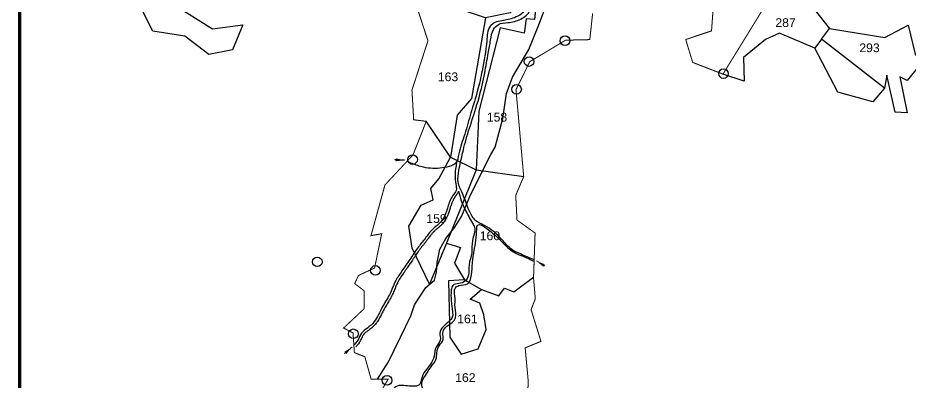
# Model space of a CAD drawing. Header units: feet. Extents: x 777153 to 781638, y 1563156 to 1569660.
# Drawn here: x 777153 to 779195, y 1565510 to 1566344 of the extents above; entities that cross this region are included whole.
import ezdxf
from ezdxf.enums import TextEntityAlignment as Align

# ---------------------------------------------------------------- set-up
doc = ezdxf.new("R2010")
doc.units = ezdxf.units.FT
doc.header["$MEASUREMENT"] = 0
doc.linetypes.add('ACAD_ISO02W100', pattern=[15, 12, -3])
doc.linetypes.add('HIDDEN2', pattern=[0.1875, 0.125, -0.0625])
for name, color, linetype in [('CSMark', 72, 'Continuous'), ('PLOT', 7, 'Continuous'), ('PLOT NO', 7, 'Continuous'), ('ROADS', 6, 'Continuous'), ('STREAM', 4, 'Continuous'), ('VILLAGE STONES', 240, 'Continuous')]:
    doc.layers.add(name, color=color, linetype=linetype)
doc.layers.add('VILLAGE BOUNDRY', color=5, linetype='HIDDEN2', lineweight=100)
doc.styles.get("Standard").update_dxf_attribs({"font": 'arial.ttf'})
doc.linetypes.add('DOTS', pattern='A,1e-06,-3,["●",Standard,S=3,R=0,X=-1.25,Y=-1.25],-3', length=6.000001)
doc.dimstyles.get("Standard").update_dxf_attribs({"dimtxt": 0.18, "dimasz": 20, "dimexe": 0.18, "dimexo": 0.0625, "dimgap": 0.09, "dimtad": 0, "dimtih": 1, "dimtoh": 1, "dimdec": 4, "dimzin": 0, "dimdsep": 46, "dimtxsty": 'Standard', "dimcen": 0.09, "dimadec": 0, "dimazin": 0, "dimtfac": 1, "dimtdec": 4, "dimtofl": 0, "dimtmove": 0, "dimatfit": 3, "dimfxl": 1, "dimtolj": 1, "dimtzin": 0, "dimarcsym": 0})

msp = doc.modelspace()

# ---------------------------------------------------------------- linework, layer by layer
at = {"layer": 'CSMark', "color": 5, "const_width": 8}
msp.add_lwpolyline([(777157.3, 1569656.1), (781415.1, 1569656.1), (781415.1, 1563159.8), (777157.3, 1563159.8)], close=True, dxfattribs=at)
at = {"layer": 'PLOT', "lineweight": -2}
for points in [[(778300.3, 1566907.6), (778360.2, 1566835.3), (778373, 1566768.9), (778353.6, 1566677.6), (778338.2, 1566604.1), (778316.1, 1566491.8), (778314, 1566393.7), (778279.7, 1566355.4), (778223.5, 1566343.8), (778174.8, 1566359.6), (778058.5, 1566392.1)], [(778376.2, 1566668.5), (778351, 1566595.7), (778338.2, 1566498.8), (778346, 1566443.2), (778335.4, 1566339.9), (778316, 1566341.9), (778311.6, 1566308.9), (778256.7, 1566320.7), (778208, 1566130.7), (778201.6, 1565995.9), (778134, 1565828.7), (778095.2, 1565734.9), (778055.6, 1565817.3), (778047.4, 1565867.1), (778075.7, 1565915), (778103.1, 1565927.8), (778098, 1565953.4), (778116.6, 1565975.2), (778142.7, 1566025.2), (778087.6, 1566107.2)], [(777506.5, 1566376.6), (777598.4, 1566318.7), (777667.8, 1566328.3), (777644.5, 1566270.5), (777589.9, 1566260.4), (777535.2, 1566302.2), (777462.2, 1566313.3), (777412.6, 1566411.5)], [(778871.9, 1566386.5), (778935.3, 1566414.2), (779009.8, 1566319.5), (779136.7, 1566298.7), (779189.8, 1566326.8), (779205.9, 1566260.8), (779224.2, 1566245.3), (779188.1, 1566200.3), (779170.9, 1566208.6), (779187.5, 1566126.6), (779160.1, 1566127.8), (779141.3, 1566212.8), (779135.7, 1566183.1), (779109.3, 1566151.8), (779028.8, 1566173.8), (778976.7, 1566274.5), (778895.7, 1566309), (778863.9, 1566294.5), (778813.6, 1566253.2), (778815.2, 1566199), (778766.4, 1566215.2)], [(778223.5, 1566343.8), (778191, 1566159.2), (778158, 1566121.1), (778142.7, 1566025.2)], [(778991.5, 1566295), (779009.8, 1566319.5)], [(779135.7, 1566183.1), (778991.5, 1566295), (778976.7, 1566274.5)], [(778142.7, 1566025.2), (778201.6, 1565995.9), (778310.5, 1565980.8)], [(778134, 1565828.7), (778166.2, 1565818.8), (778152.2, 1565782.4), (778175.3, 1565744.2), (778213.7, 1565722.6), (778253.6, 1565707.6), (778266.6, 1565725.6), (778288.2, 1565717), (778333.1, 1565750.6)], [(778175.3, 1565744.2), (778138.5, 1565742.2), (778141.3, 1565613), (778167.4, 1565574.4), (778206.1, 1565586.7), (778224.9, 1565630.9), (778219.3, 1565664.6), (778210.5, 1565690.8), (778188.4, 1565700.2), (778213.7, 1565722.6)]]:
    msp.add_lwpolyline(points, dxfattribs=at)
at = {"layer": 'ROADS', "linetype": 'DOTS', "ltscale": 5}
msp.add_lwpolyline([(777975.8, 1565517.3), (778001.4, 1565557), (778028.5, 1565613.1), (778052.6, 1565662.4), (778061, 1565687.6), (778086.7, 1565727.1), (778106.3, 1565743.9), (778111.2, 1565762.3), (778112.4, 1565784), (778118.8, 1565815), (778132.4, 1565839), (778152.6, 1565864.6), (778167.9, 1565889.6), (778187.4, 1565935.3), (778213.1, 1565987.8), (778235, 1566031.3), (778245.1, 1566048), (778262.6, 1566113.4), (778271.1, 1566170.5), (778285, 1566208.4), (778322.1, 1566271.5), (778344.8, 1566327.8), (778363.9, 1566378.2)], dxfattribs=at)
at = {"layer": 'STREAM', "color": 4, "lineweight": -2}
for points in [[(778334.5, 1565790.3), (778302.9, 1565803.6), (778283.2, 1565814.1), (778260.8, 1565836.5), (778240.8, 1565855.5), (778220.8, 1565868.8), (778205.7, 1565876.2), (778197, 1565883.9), (778183.7, 1565908), (778170.3, 1565942.3), (778160.8, 1565968), (778162.3, 1565995), (778166.1, 1566013.5), (778173.7, 1566047), (778188.5, 1566097.8), (778208.3, 1566161.6), (778221.3, 1566217.9), (778229.4, 1566263.1), (778234.8, 1566293.1), (778241.7, 1566317.4), (778252.8, 1566328.7), (778274.1, 1566333), (778303.8, 1566341.1), (778325, 1566360.6), (778329.7, 1566384), (778331.2, 1566448.6), (778332.1, 1566477.7), (778333.1, 1566508.6), (778334.9, 1566538.7), (778342.7, 1566583.8), (778359.3, 1566637.2), (778370.8, 1566670.1), (778375.9, 1566704.9), (778383.4, 1566742.5), (778385.6, 1566767), (778379.5, 1566821.2), (778377.6, 1566846.1), (778373.1, 1566864), (778361.1, 1566876.1), (778329.6, 1566891.5), (778311.3, 1566916.5), (778308.3, 1566941.7), (778306.1, 1566968.9), (778308.5, 1566990.5), (778319.9, 1567023.8), (778338.5, 1567059.2), (778353.3, 1567094.2), (778370.4, 1567109.3), (778398.5, 1567130.7), (778416.5, 1567144.2), (778426.5, 1567198.3), (778444.7, 1567231.7), (778468.7, 1567264.8), (778478.7, 1567284.5), (778483.1, 1567299.3)], [(778473.4, 1567295.1), (778468.8, 1567276.6), (778447.3, 1567251.8), (778427.7, 1567220.5), (778420.5, 1567204.7), (778417.1, 1567188.9), (778413.2, 1567164.1), (778408.9, 1567144.4), (778398.2, 1567136.4), (778381.8, 1567127.9), (778365.9, 1567117.7), (778346.6, 1567099), (778340.7, 1567079), (778326.4, 1567050.1), (778308.6, 1567011.2), (778300, 1566978.2), (778302.4, 1566933.6), (778308.5, 1566908.5), (778319.8, 1566892.6), (778333.3, 1566883.8), (778350.4, 1566874.4), (778366.5, 1566862.3), (778372.7, 1566841.9), (778374.9, 1566806.5), (778378.5, 1566776.7), (778378.5, 1566756.2), (778370.8, 1566721.7), (778361.6, 1566665.3), (778348, 1566623.2), (778339.1, 1566583.6), (778331.1, 1566542.9), (778326.4, 1566493.5), (778324.6, 1566456.6), (778320.6, 1566393.1), (778318.9, 1566367.2), (778305.2, 1566352.9), (778289.1, 1566344.2), (778260.5, 1566337.2), (778244.7, 1566333.4), (778234, 1566324.5), (778226, 1566291.6), (778215.3, 1566222.8), (778205.1, 1566178.1), (778189.8, 1566126.7), (778175.6, 1566077.5), (778162.1, 1566032.6), (778154.3, 1566010.8), (778145.1, 1566005.4), (778124, 1566000.5), (778102.8, 1565999.4), (778081.4, 1566002.1), (778055.2, 1566010.5), (778042.8, 1566015.6)], [(778157.1, 1566013), (778153.4, 1565982.9), (778155.3, 1565963.7), (778156.3, 1565956.6), (778156.6, 1565951.8), (778150.8, 1565940.8), (778137.8, 1565914.4), (778129.1, 1565889.7), (778117.5, 1565873.4), (778101.9, 1565859.9), (778084.9, 1565839.1), (778067.6, 1565816.9), (778050.1, 1565791.1), (778032, 1565764.7), (778018.1, 1565743.2), (778003.5, 1565710.4), (777986.9, 1565681.8), (777968.5, 1565648.9), (777953.1, 1565634.1), (777939.4, 1565622.5), (777930.9, 1565606.4), (777922, 1565594.7)], [(778161.5, 1565947.5), (778167.8, 1565925.3), (778177.2, 1565904.1), (778193.2, 1565874.4), (778198.1, 1565864.4), (778193.2, 1565834.1), (778191.5, 1565805.9), (778185.6, 1565778.6), (778184, 1565755.6), (778175.8, 1565741.1), (778162.4, 1565736.3), (778148.1, 1565731.5), (778144.9, 1565721.4), (778147.6, 1565671.4), (778147.1, 1565658.7), (778140.5, 1565650.3), (778126.3, 1565637.2), (778118.6, 1565622.6), (778119.7, 1565606.7), (778110, 1565590.4), (778105.4, 1565569.7), (778097.3, 1565551.3), (778088.4, 1565539.5), (778077.9, 1565522), (778070.3, 1565503.1), (778063.1, 1565501.3), (778048.7, 1565501.3), (778017.8, 1565499.6), (778011, 1565490.8), (778014.3, 1565466), (778007.4, 1565437.5), (777996.9, 1565408), (777984.4, 1565379), (777969.3, 1565357.9), (777962.3, 1565340), (777945.7, 1565319.9), (777937.2, 1565312.7), (777927.9, 1565309.2)], [(778018.3, 1565198.1), (778026.7, 1565216.4), (778030.5, 1565248.1), (778028.8, 1565265.8), (778033.6, 1565280.2), (778051.2, 1565306.8), (778068.7, 1565327.2), (778072.9, 1565336), (778070.9, 1565350.2), (778067.4, 1565362.4), (778072.2, 1565374.3), (778085.3, 1565389.3), (778090.1, 1565405.7), (778095.1, 1565422.5), (778095.9, 1565430.5), (778099, 1565439.9), (778105.9, 1565455.8), (778106.2, 1565468.3), (778099.1, 1565481.5), (778081.3, 1565493.6), (778077.6, 1565501.4), (778085.8, 1565525.9), (778103.5, 1565552.1), (778109.8, 1565562.4), (778111.8, 1565577.6), (778117.1, 1565593.6), (778126.1, 1565607.6), (778125.5, 1565622.5), (778131.2, 1565634.9), (778146.4, 1565646.4), (778154.5, 1565657.8), (778153.6, 1565680.7), (778153.2, 1565707.9), (778153.4, 1565725.2), (778162.2, 1565731.2), (778182.2, 1565735.5), (778189.8, 1565749.1), (778193, 1565775.9), (778196.2, 1565805.6), (778200.2, 1565828.7), (778202.9, 1565854.6), (778204.6, 1565868.9), (778235.3, 1565854.9), (778260.5, 1565831.6), (778283.6, 1565810.6), (778310.9, 1565797.6), (778334.4, 1565786.8)]]:
    msp.add_spline(points, degree=3, dxfattribs=at)
msp.add_open_spline([(778161.5, 1565947.5), (778161.3, 1565946.9), (778161.1, 1565946.4), (778160.5, 1565945.1), (778160.1, 1565944.3), (778159.2, 1565942.8), (778158.8, 1565942.1), (778157.9, 1565940.8), (778157.4, 1565940.1), (778156.7, 1565939.1), (778156.4, 1565938.6), (778155.9, 1565938), (778155.7, 1565937.8), (778155.3, 1565937.3), (778155.1, 1565937), (778154.8, 1565936.4), (778154.6, 1565936.1), (778154, 1565935.2), (778153.6, 1565934.7), (778152.5, 1565932.9), (778151.8, 1565931.7), (778149.8, 1565928.2), (778148.6, 1565925.8), (778146.7, 1565921.6), (778145.9, 1565919.8), (778144.6, 1565916.4), (778144, 1565914.7), (778143.2, 1565912.3), (778142.9, 1565911.5), (778142.4, 1565910), (778142.2, 1565909.2), (778141.5, 1565906.9), (778141, 1565905.3), (778139.6, 1565900.9), (778138.7, 1565897.9), (778137.1, 1565893.6), (778136.6, 1565892.2), (778135.6, 1565889.9), (778135.2, 1565889), (778134.4, 1565887.3), (778134, 1565886.6), (778133.2, 1565885), (778132.8, 1565884.3), (778131.6, 1565882), (778130.6, 1565880.6), (778127.8, 1565876.3), (778125.6, 1565873.6), (778122.8, 1565870.5), (778122.3, 1565870.1), (778121.4, 1565869.2), (778121, 1565868.8), (778120.2, 1565868), (778119.8, 1565867.7), (778118.6, 1565866.6), (778117.8, 1565865.9), (778115.3, 1565863.7), (778113.5, 1565862.2), (778110.1, 1565859.5), (778108.5, 1565858.1), (778106.6, 1565856.4), (778106.2, 1565856), (778105.4, 1565855.3), (778105.1, 1565854.9), (778103.9, 1565853.7), (778103.2, 1565853), (778101, 1565850.5), (778099.6, 1565848.8), (778096.2, 1565844.5), (778094.3, 1565841.9), (778091.4, 1565838.1), (778090.6, 1565836.9), (778089, 1565834.8), (778088.3, 1565833.9), (778086.8, 1565832), (778086.1, 1565831.1), (778084, 1565828.4), (778082.6, 1565826.7), (778078.3, 1565821.4), (778075.6, 1565817.9), (778072.3, 1565813.6), (778071.8, 1565812.8), (778070.6, 1565811.2), (778070, 1565810.4), (778068.3, 1565808), (778067.2, 1565806.4), (778063.9, 1565801.6), (778061.7, 1565798.2), (778058.3, 1565793.1), (778057.1, 1565791.2), (778054.9, 1565787.9), (778053.9, 1565786.5), (778052, 1565783.6), (778051, 1565782.2), (778048.1, 1565777.8), (778046.2, 1565775), (778043, 1565770.3), (778041.7, 1565768.5), (778039.3, 1565765), (778038.1, 1565763.3), (778036, 1565760.2), (778035, 1565758.9), (778033.1, 1565756.1), (778032.1, 1565754.7), (778029.3, 1565750.6), (778027.5, 1565747.9), (778025.1, 1565743.9), (778024.4, 1565742.7), (778023.3, 1565740.7), (778022.9, 1565740), (778022.2, 1565738.6), (778021.8, 1565737.8), (778020.8, 1565735.7), (778020.1, 1565734.2), (778017.9, 1565729.3), (778016.5, 1565725.8), (778013.6, 1565718.7), (778012.1, 1565715.1), (778010, 1565710.5), (778009.5, 1565709.5), (778008.7, 1565707.8), (778008.4, 1565707.2), (778007.8, 1565706), (778007.5, 1565705.4), (778006.5, 1565703.6), (778005.9, 1565702.5), (778003.9, 1565699), (778002.5, 1565696.7), (777999, 1565691), (777996.9, 1565687.5), (777994.1, 1565682.8), (777993.3, 1565681.4), (777992.1, 1565679.3), (777991.7, 1565678.6), (777991, 1565677.2), (777990.6, 1565676.4), (777989.4, 1565674.2), (777988.7, 1565672.7), (777986.3, 1565667.9), (777984.6, 1565664.6), (777981.2, 1565657.9), (777979.3, 1565654.6), (777976.4, 1565650.1), (777975.6, 1565648.8), (777974.2, 1565646.8), (777973.6, 1565646.1), (777972, 1565644), (777970.9, 1565642.6), (777968.5, 1565640), (777967.2, 1565638.7), (777963.4, 1565635), (777960.7, 1565632.7), (777957.5, 1565630.2), (777957, 1565629.8), (777955.7, 1565628.8), (777954.8, 1565628.2), (777953.1, 1565627), (777952.3, 1565626.4), (777950.2, 1565624.8), (777949, 1565623.9), (777946.9, 1565622.1), (777945.9, 1565621.2), (777944.8, 1565619.9), (777944.5, 1565619.6), (777944.1, 1565619.1), (777943.9, 1565618.9), (777943.7, 1565618.6), (777943.5, 1565618.4), (777943.1, 1565617.8), (777942.9, 1565617.4), (777942, 1565616), (777941.4, 1565614.9), (777940.3, 1565612.5), (777939.7, 1565611.3), (777938.5, 1565608.7), (777937.9, 1565607.3), (777936.9, 1565605.3), (777936.5, 1565604.6), (777936, 1565603.6), (777935.8, 1565603.3), (777935.4, 1565602.6), (777935.2, 1565602.3), (777934.6, 1565601.3), (777934.2, 1565600.7), (777932.9, 1565598.8), (777932, 1565597.6), (777929.5, 1565594.5), (777928, 1565592.7), (777926.4, 1565590.9)], degree=3, knots=[138.513995, 138.513995, 138.513995, 138.513995, 141.13345, 141.13345, 145.544731, 145.544731, 149.956012, 149.956012, 154.367294, 154.367294, 157.704501, 157.704501, 159.514041, 159.514041, 161.846097, 161.846097, 164.178152, 164.178152, 168.842262, 168.842262, 178.170484, 178.170484, 196.826926, 196.826926, 210.05974, 210.05974, 222.070255, 222.070255, 227.425184, 227.425184, 232.780112, 232.780112, 243.48997, 243.48997, 262.659694, 262.659694, 271.601469, 271.601469, 277.645088, 277.645088, 282.69992, 282.69992, 287.754751, 287.754751, 297.864413, 297.864413, 318.083738, 318.083738, 322.092727, 322.092727, 325.344025, 325.344025, 328.595323, 328.595323, 335.09792, 335.09792, 349.42422, 349.42422, 363.750521, 363.750521, 367.569137, 367.569137, 371.387752, 371.387752, 379.024984, 379.024984, 394.299446, 394.299446, 415.509373, 415.509373, 424.866909, 424.866909, 432.185635, 432.185635, 439.504362, 439.504362, 454.141815, 454.141815, 483.416721, 483.416721, 489.893497, 489.893497, 496.370272, 496.370272, 509.323823, 509.323823, 535.230925, 535.230925, 549.472439, 549.472439, 560.621959, 560.621959, 571.771479, 571.771479, 594.070519, 594.070519, 608.292049, 608.292049, 621.468345, 621.468345, 632.406412, 632.406412, 643.34448, 643.34448, 665.220616, 665.220616, 674.993329, 674.993329, 680.526149, 680.526149, 686.058969, 686.058969, 697.124609, 697.124609, 721.748011, 721.748011, 746.371413, 746.371413, 753.377599, 753.377599, 757.570665, 757.570665, 761.763732, 761.763732, 770.149864, 770.149864, 786.92213, 786.92213, 813.168782, 813.168782, 823.602743, 823.602743, 829.072265, 829.072265, 834.541786, 834.541786, 845.480828, 845.480828, 869.094121, 869.094121, 892.707415, 892.707415, 901.983675, 901.983675, 907.336191, 907.336191, 918.041225, 918.041225, 928.746258, 928.746258, 950.156325, 950.156325, 953.4554, 953.4554, 960.05355, 960.05355, 966.6517, 966.6517, 977.028474, 977.028474, 987.405247, 987.405247, 991.233563, 991.233563, 993.175264, 993.175264, 995.116966, 995.116966, 999.000368, 999.000368, 1008.124828, 1008.124828, 1017.249288, 1017.249288, 1026.373749, 1026.373749, 1030.573715, 1030.573715, 1032.756239, 1032.756239, 1034.938764, 1034.938764, 1039.303814, 1039.303814, 1048.033914, 1048.033914, 1063.159503, 1063.159503, 1063.159503, 1063.159503], dxfattribs=at)
at = {"layer": 'VILLAGE BOUNDRY', "linetype": 'ACAD_ISO02W100', "lineweight": -2}
for points in [[(777986.1, 1565493, 2.32, 2.32, 0), (778000.6, 1565517.3, 2.32, 2.32, 0), (777961.5, 1565517.2, 2.32, 2.32, 0), (777947.1, 1565568.4, 2.32, 2.32, 0), (777923.1, 1565578.1, 2.32, 2.32, 0), (777920.2, 1565622.8, 2.32, 2.32, 0), (777898.6, 1565634.2, 2.32, 2.32, 0), (777945.4, 1565678.3, 2.32, 2.32, 0), (777945.7, 1565719.2, 2.32, 2.32, 0), (777923.9, 1565736, 2.32, 2.32, 0), (777932.6, 1565754.5, 2.32, 2.32, 0), (777969.4, 1565771.6, 2.32, 2.32, 0), (777985.7, 1565850, 2.32, 2.32, 0), (777961.1, 1565845.5, 2.32, 2.32, 0), (777993.1, 1565961.5, 2.32, 2.32, 0), (778057.3, 1566030.3, 2.32, 2.32, 0), (778087.6, 1566107.2, 2.32, 2.32, 0), (778058.8, 1566110.7, 2.32, 2.32, 0), (778054.9, 1566178.6, 2.32, 2.32, 0), (778091.5, 1566291.4, 2.32, 2.32, 0), (778058.5, 1566392.1, 2.32, 2.32, 0)], [(778871.9, 1566386.5, 2.32, 2.32, 0), (778766.4, 1566215.2, 2.32, 2.32, 0), (778697.1, 1566241.9, 2.32, 2.32, 0), (778681.2, 1566294.3, 2.32, 2.32, 0), (778740.2, 1566314.1, 2.32, 2.32, 0), (778743.4, 1566358.3, 2.32, 2.32, 0)], [(778468.2, 1566354, 2.32, 2.32, 0), (778461.7, 1566294.1, 2.32, 2.32, 0), (778406.3, 1566292.8, 2.32, 2.32, 0), (778324.4, 1566243.6, 2.32, 2.32, 0), (778292.9, 1566179.8, 2.32, 2.32, 0), (778310.5, 1565980.8, 2.32, 2.32, 0), (778292.3, 1565937.8, 2.32, 2.32, 0), (778295.2, 1565881.2, 2.32, 2.32, 0), (778336.6, 1565851.5, 2.32, 2.32, 0), (778333, 1565748.5, 2.32, 2.32, 0), (778337.1, 1565701.2, 2.32, 2.32, 0), (778327.4, 1565676.3, 2.32, 2.32, 0), (778350, 1565603.7, 2.32, 2.32, 0), (778313.9, 1565588.9, 2.32, 2.32, 0), (778321, 1565511.3, 2.32, 2.32, 0), (778317.2, 1565442, 2.32, 2.32, 0)]]:
    msp.add_lwpolyline(points, format="xyseb", dxfattribs=at)
at = {"layer": 'VILLAGE STONES', "lineweight": -2}
for centre in [(778405, 1566291.6), (778322.8, 1566243.9), (778767.6, 1566216.4), (778294.1, 1566180.5), (778056.3, 1566019.6), (777838.2, 1565785.7), (777971.3, 1565766), (777920.7, 1565621), (777997.9, 1565514.5)]:
    msp.add_circle(centre, 11, dxfattribs=at)

# ---------------------------------------------------------------- texts
at = {"layer": 'PLOT NO', "lineweight": -2}
for s, p in [('287', (778886.2, 1566323)), ('293', (779078.3, 1566265.4))]:
    msp.add_text(s, height=20, dxfattribs=at).set_placement(p)
for s, p in [('163', (778137.4, 1566209)), ('158', (778249.4, 1566116.7)), ('159', (778111, 1565884.7)), ('160', (778233.2, 1565845.2)), ('161', (778181.7, 1565655.1)), ('162', (778177, 1565520.8))]:
    msp.add_text(s, height=20, dxfattribs=at).set_placement(p, align=Align.MIDDLE_CENTER)

# ---------------------------------------------------------------- leaders
at = {"layer": 'VILLAGE BOUNDRY', "lineweight": -2}
for points in [[(778038, 1566018.3), (778014.8, 1566019.1)], [(778339.8, 1565787.6), (778359.7, 1565775.6)], [(777917.5, 1565590.4), (777900, 1565575.2)]]:
    msp.add_leader(points, dimstyle='Standard', override={"dimgap": 0.09, "dimtad": 0}, dxfattribs=at)

doc.saveas('drawing.dxf')
